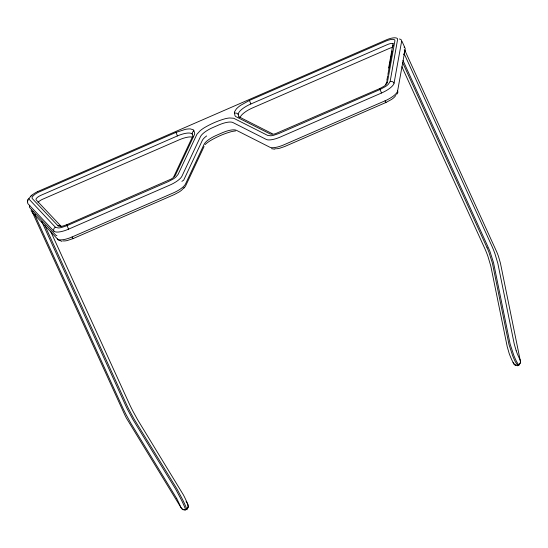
<?xml version="1.0" encoding="UTF-8"?>
<svg xmlns="http://www.w3.org/2000/svg" width="548" height="548" viewBox="0 0 548 548"><rect width="100%" height="100%" fill="white"/><g stroke="black" fill="none" stroke-linecap="round" stroke-linejoin="round"><path stroke-width="0.82" d="M188.265 506.777L187.923 504.503L186.06 501.345M188.142 506.879L187.683 508.236M388.648 67.986L393.087 43.422M386.367 82.974L386.607 81.673M386.84 80.364L387.196 78.405M387.313 77.754L387.669 75.795M387.902 74.487L392.149 50.978M392.971 46.409L393.211 45.1M387.361 82.618L394.93 40.641A9.008 2.884 -24.5 0 0 386.319 40.895L249.422 100.442L240.497 105.394A19.05 6.09 -24.5 0 0 236.346 108.942L234.359 112.066L234.928 115.402A18.043 5.768 -24.5 0 0 236.441 116.909L270.239 134L272.068 134.294A9.316 2.98 -24.5 0 0 275.411 133.712L379.819 88.536L383.881 86.337A9.432 3.014 -24.5 0 0 385.915 84.735L387.361 82.618A3.014 2.788 10.2 0 0 385.58 84.652M37.565 191.601A12.152 3.884 -24.5 0 0 29.27 199.383L55.375 227.215L58.239 227.968A12.57 4.021 -24.5 0 0 61.41 227.536L67.096 225.639L168.257 181.628L173.189 179.018A12.474 3.987 -24.5 0 0 175.805 177.093L178.086 174.408L196.924 134.26L200.027 130.849A18.707 5.98 -24.5 0 1 203.952 127.965C210.562 123.999 217.72 120.841 225.139 118.745A18.707 5.98 -24.5 0 1 229.619 117.971L233.701 118.258L267.684 135.424L270.767 135.781A12.474 3.987 -24.5 0 0 273.76 135.26L278.911 133.493L380.065 89.482L385.484 86.55A12.57 4.021 -24.5 0 0 388.203 84.413L390.121 81.584L397.656 39.114A12.152 3.884 -24.5 0 0 395.19 37.826A11.666 3.733 -24.5 0 0 393.95 37.826A12.152 3.884 -24.5 0 0 387.422 39.408L37.531 191.629M27.743 202.034A15.063 4.816 -24.5 0 0 28.078 203.863L53.882 231.153A15.063 4.816 -24.5 0 0 68.527 229.18L169.688 185.169A15.063 4.816 -24.5 0 0 181.97 176.148L200.493 136.61A15.063 4.816 -24.5 0 1 212.775 127.581L218.844 124.944A15.063 4.816 -24.5 0 1 232.873 122.519L266.314 139.452A15.063 4.816 -24.5 0 0 280.343 137.027L381.504 93.016A15.063 4.816 -24.5 0 0 394.067 83.152L401.615 41.353A15.063 4.816 -24.5 0 0 399.389 38.997M396.526 94.338A3.014 2.788 10.2 0 0 397.615 90.941L405.164 49.142A15.063 4.816 -24.5 0 0 404.027 47.107M27.825 199.595L27.4 201.883L28.626 198.253M403.547 54.567A3.22 1.028 -24.5 0 0 404.177 53.725L404.883 50.457A3.22 1.028 -24.5 0 0 404.205 49.909M173.812 176.641L192.334 137.103M204.089 146.487L185.573 186.025L184.08 188.074M183.792 187.8L184.005 187.395M395.457 95.886L395.745 95.421M183.505 188.231L181.724 190.081A12.474 3.987 -24.5 0 1 179.107 191.999L174.175 194.615L73.014 238.62L67.329 240.524A12.57 4.021 -24.5 0 1 64.164 240.949L62.91 240.887M395.087 96.373L394.122 97.4A12.57 4.021 -24.5 0 1 391.402 99.531L385.991 102.462L284.83 146.474L279.679 148.248A12.474 3.987 -24.5 0 1 276.692 148.761M187.3 508.777L188.252 506.9L187.656 503.941A16.83 1.987 63.2 0 0 183.498 495.056L137.63 419.747L132.828 411.007A25.229 2.98 63.2 0 1 129.205 403.602L50.601 231.249M205.144 144.542L205.945 143.829A18.707 5.98 -24.5 0 1 209.87 140.946C216.481 136.986 223.646 133.828 231.057 131.726A18.707 5.98 -24.5 0 1 235.544 130.951M519.237 364.639L520.538 362.714L520.1 359.789A16.83 3.706 69.9 0 1 516.189 350.795M44.785 225.235L126.581 404.588A21.571 2.548 63.2 0 0 128.465 408.589L133.993 418.919L176.929 488.878L182.614 499.591A21.68 2.562 63.2 0 1 185.299 505.434L186.813 509.099L185.697 509.667L184.196 505.989A21.68 2.562 63.2 0 0 181.511 500.153L175.826 489.433L132.89 419.473L127.362 409.144A21.571 2.548 63.2 0 1 125.478 405.143L41.641 221.31M175.997 132.39L39.107 191.951A9.008 2.884 -24.5 0 0 32.174 198.458L58.061 225.879L60.205 226.44A9.432 3.014 -24.5 0 0 62.582 226.119L66.849 224.694L171.14 179.08A9.316 2.98 -24.5 0 0 174.065 176.929L175.381 175.271L194.108 135.329A18.043 5.768 -24.5 0 0 194.602 132.945L193.465 129.855L190.409 128.924A19.05 6.09 -24.5 0 0 185.436 129.349L175.997 132.39L177.436 135.925A15.063 4.816 -24.5 0 1 192.471 134.644A3.014 2.85 -14.8 0 1 194.047 130.849M177.436 135.925L40.984 195.287A6.021 1.925 -24.5 0 0 36.12 199.849L60.307 225.434M234.373 113.306A3.014 2.85 -14.8 0 1 238.311 114.696A15.063 4.816 -24.5 0 1 250.854 103.983L387.306 44.621A6.021 1.925 -24.5 0 1 393.169 43.84M181.874 181.381L183.69 180.162L202.274 140.5A15.063 4.816 -24.5 0 1 206.644 135.938M31.298 209.822A15.063 4.816 -24.5 0 0 31.633 211.651L57.43 238.942A15.063 4.816 -24.5 0 0 72.083 236.969L173.243 192.958A15.063 4.816 -24.5 0 0 185.525 183.936L204.048 144.398A15.063 4.816 -24.5 0 1 216.33 135.377L222.399 132.732A15.063 4.816 -24.5 0 1 236.428 130.314L269.869 147.241A15.063 4.816 -24.5 0 0 283.891 144.816L385.052 100.811A15.063 4.816 -24.5 0 0 397.615 90.941M185.34 509.914L182.84 509.681L180.847 507.38A16.83 1.987 63.2 0 0 176.689 498.495M519.018 364.742L518.901 365.448L516.511 361.413A21.68 4.768 69.9 0 1 513.873 355.556L510.106 344L493.508 262.581L489.939 251.402A21.571 4.747 69.9 0 0 488.206 247.34L403.006 60.513M401.91 66.767L484.932 248.84A25.229 5.548 69.9 0 1 487.967 256.505L490.816 266.088L507.208 346.61L509.154 353.378A16.83 3.706 69.9 0 0 513.058 362.365C514.182 368.044 522.443 364.783 520.1 359.789L500.434 263.163L498.447 256.286A16.337 3.596 69.9 0 0 496.481 251.327L404.883 50.457M517.579 365.263L515.373 361.831A21.68 4.768 69.9 0 1 512.736 355.974L508.962 344.418L492.371 262.999L488.795 251.82A21.571 4.747 69.9 0 0 487.062 247.758M517.223 365.331L517.757 365.865L517.792 365.194M276.041 148.803L274.891 148.761M274.582 149.186L271.452 148.659M60.951 241.195L61.986 241.264M515.867 365.16L514.956 364.694M238.955 116.82L272.397 133.753M514.853 364.625L513.058 362.372M32.921 211.35A3.22 1.028 -24.5 0 0 32.476 212.473L34.586 214.515L122.396 407.048A25.229 2.98 63.2 0 0 126.013 414.452L130.814 423.186L176.689 498.495M186.649 509.4L186.984 509.77L186.813 509.099M185.546 509.955C186.402 509.887 181.511 510.154 180.847 507.38L126.424 418.138A16.337 1.932 63.2 0 1 124.081 413.343L32.476 212.473M380.065 88.762L379.819 88.536M67.089 224.927L66.849 224.694M385.052 100.811L385.991 102.462M72.083 236.969L73.014 238.62M401.999 41.347L404.582 47.005M404.177 53.725L491.967 246.258A25.229 5.548 69.9 0 1 495.008 253.916L497.858 263.506L514.25 344.028L516.195 350.795M402.547 62.424L487.062 247.758M381.504 93.016L380.065 89.482M250.854 103.983L249.422 100.442M68.527 229.18L67.096 225.639M238.311 114.696L238.866 116.799A15.063 4.816 -24.5 0 0 239.298 117.532M192.471 134.644L193.026 136.74M390.121 81.584A3.014 2.788 10.2 0 1 394.067 83.152M53.882 231.153A3.014 2.836 -43.4 0 1 55.375 227.215M30.907 196.122A11.666 3.733 -24.5 0 1 31.983 195.143M58.061 225.879A3.014 2.836 -43.4 0 1 61.081 226.098M60.513 240.469A3.014 2.836 -43.4 0 1 57.43 238.942M35.483 214.7A3.22 1.028 -24.5 0 1 34.586 214.515M38.045 202.452A6.021 1.925 -24.5 0 1 42.765 199.184L179.21 139.822A15.063 4.816 -24.5 0 1 192.821 137.226M29.791 205.247A15.063 4.816 -24.5 0 0 29.859 207.761L55.656 235.044A15.063 4.816 -24.5 0 0 56.917 235.743M392.532 47.443A6.021 1.925 -24.5 0 0 389.08 48.519L252.635 107.881A15.063 4.816 -24.5 0 0 240.093 117.635"/></g></svg>
